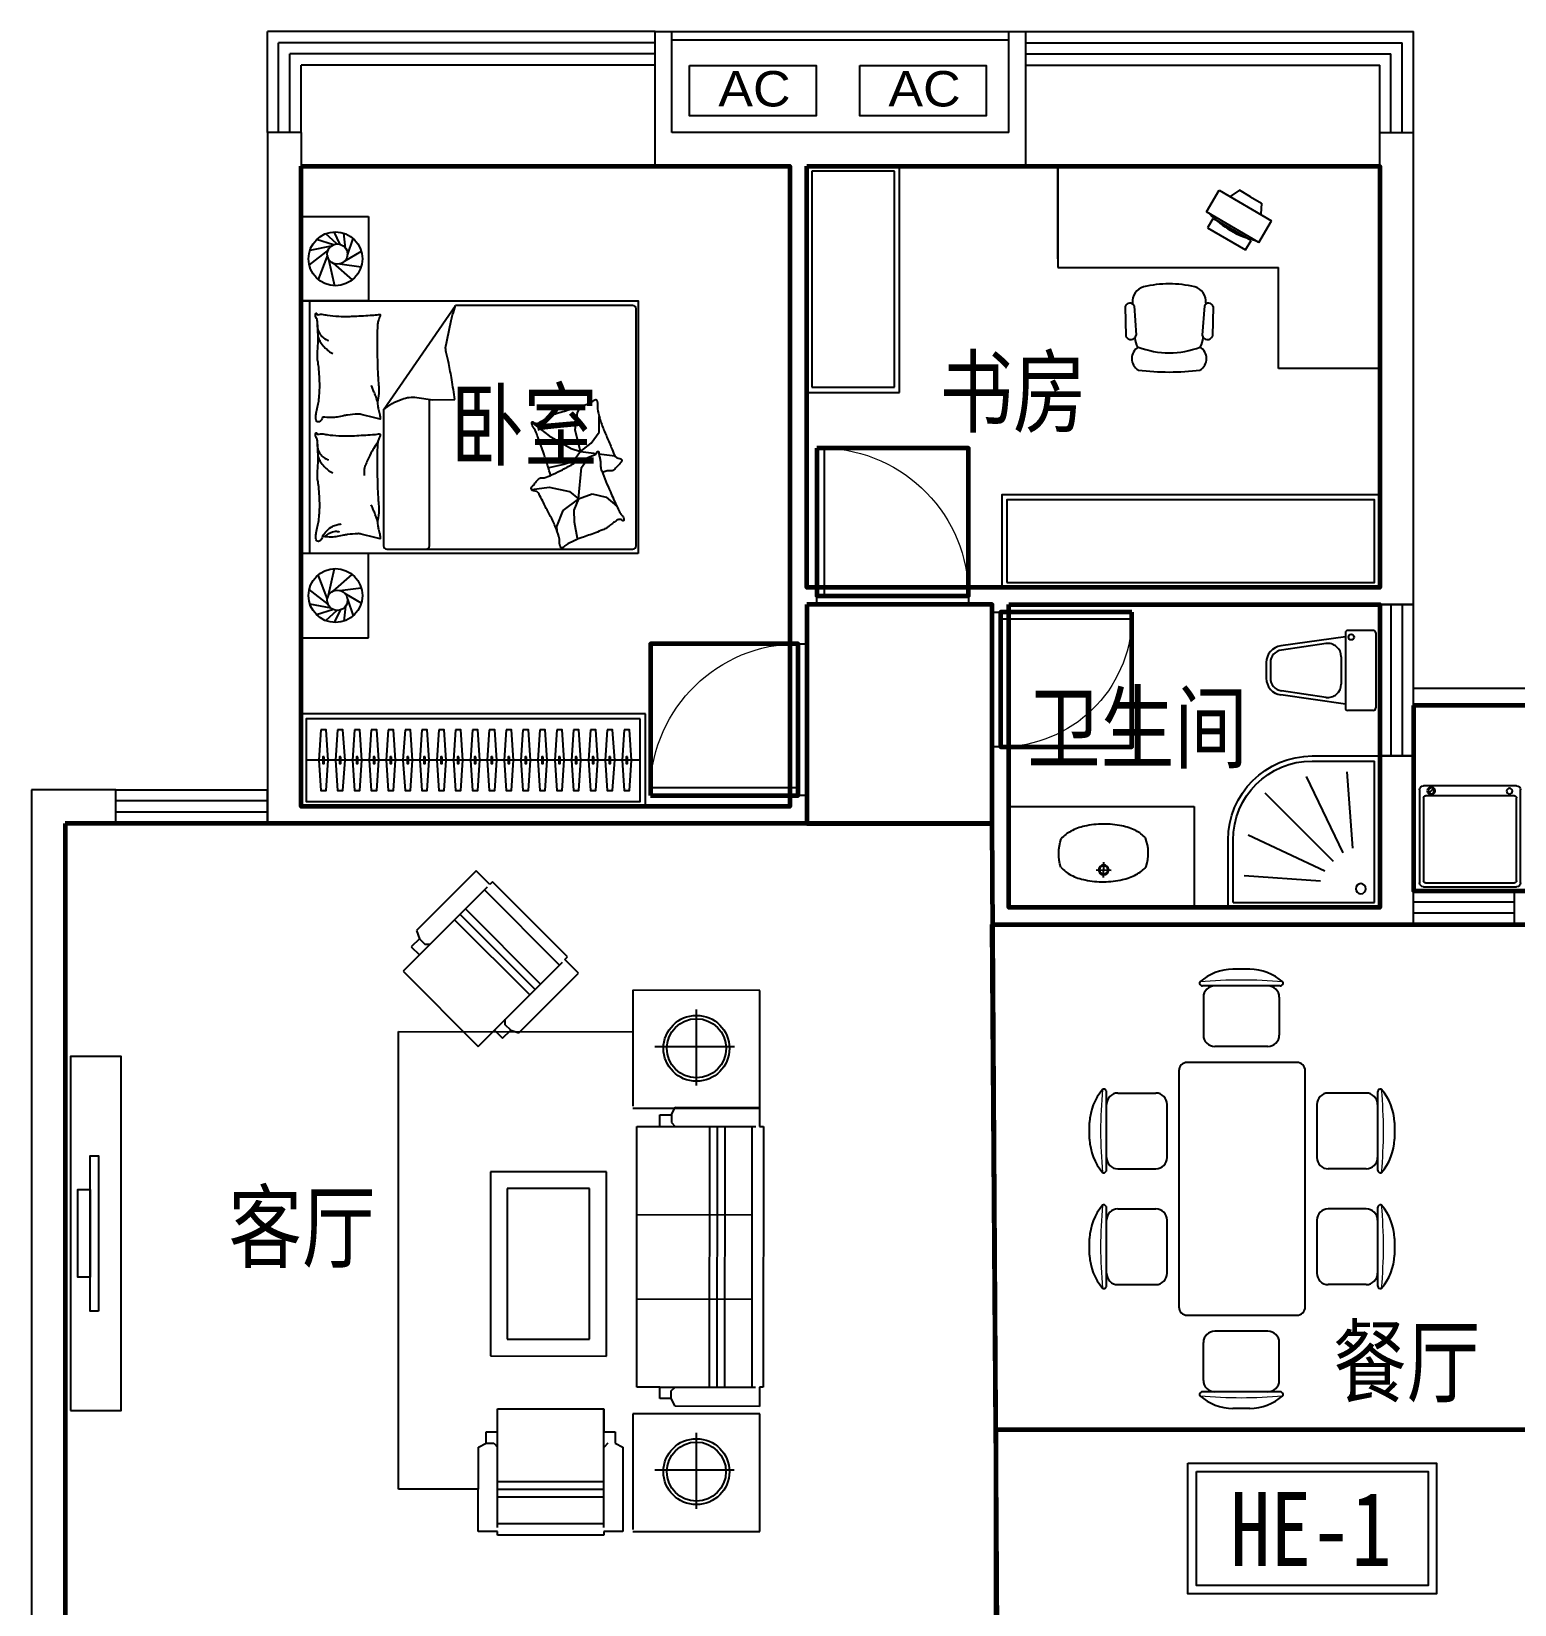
# Model space of a CAD drawing. Extents: x -454651 to -430251, y -755014 to -736714.
# Drawn here: x -454651 to -445851, y -746050 to -736714 of the extents above; entities that cross this region are included whole.
import ezdxf

# ---------------------------------------------------------------- set-up
doc = ezdxf.new("R2010")
doc.units = 0
doc.header["$LTSCALE"] = 1000
doc.header["$MEASUREMENT"] = 0
doc.layers.get('0').update_dxf_attribs({"linetype": 'CONTINUOUS'})
for name, color, linetype in [('0-栏杆', 165, 'CONTINUOUS'), ('area', 6, 'CONTINUOUS'), ('F', 8, 'CONTINUOUS'), ('FUR', 8, 'CONTINUOUS'), ('K_EQUIPMENT', 89, 'CONTINUOUS'), ('LVTRY', 187, 'CONTINUOUS'), ('text', 75, 'CONTINUOUS'), ('WALL', 2, 'CONTINUOUS'), ('WC', 157, 'CONTINUOUS'), ('WINDOW', 4, 'CONTINUOUS'), ('家具', 8, 'CONTINUOUS')]:
    doc.layers.add(name, color=color, linetype=linetype)
doc.layers.add('GT_书房', color=205, linetype='CONTINUOUS', lineweight=60, true_color=0x8059a6)
for name, color, linetype, lineweight in [('GT_卧室', 1, 'CONTINUOUS', 60), ('GT_卫生间', 5, 'CONTINUOUS', 60), ('GT_客厅', 2, 'CONTINUOUS', 60), ('GT_过道', 30, 'CONTINUOUS', 60), ('GT_门', 245, 'CONTINUOUS', 60), ('GT_阳台', 6, 'CONTINUOUS', 60), ('GT_餐厅', 3, 'CONTINUOUS', 60)]:
    doc.layers.add(name, color=color, linetype=linetype, lineweight=lineweight)
doc.layers.get('area').off()
doc.styles.add('DIM_FONT', font='ZBTXT.shx', dxfattribs={"width": 0.8})
doc.styles.add('HZ', font='zbtxt.shx', dxfattribs={"bigfont": 'zbhz.shx'})
doc.styles.add('黑体', font='simhei.ttf')

# ---------------------------------------------------------------- blocks, each defined once
blk = doc.blocks.new('$PLAN$00000401')
for p, q in [((-276, 0), (276, 0)), ((-300, -576), (-300, -24)), ((-276, -528), (-276, -35.6)), ((-264, -23.6), (264, -23.6)), ((276, -35.6), (276, -528)), ((300, -24), (300, -576)), ((264, -540), (-264, -540)), ((-218.2, -581.8), (-242.5, -557.6)), ((276, -600), (-276, -600))]:
    blk.add_line(p, q)
for centre, radius in [((-230.4, -569.7), 23.2), ((-230.4, -569.7), 17.2), ((234, -568), 17.2)]:
    blk.add_circle(centre, radius)
for centre, radius, start, end in [((-276, -24), 24, 90, 180), ((276, -24), 24, 0, 90), ((-264, -35.6), 12, 90, 180), ((264, -35.6), 12, 0, 90), ((-264, -528), 12, 180, 270), ((264, -528), 12, 270, 360), ((-276, -576), 24, 180, 270), ((276, -576), 24, 270, 360)]:
    blk.add_arc(centre, radius, start, end)
blk = doc.blocks.new('KTJ')
blk.add_lwpolyline([(-273.6, 148.4), (476.4, 148.4), (476.4, -151.6), (-273.6, -151.6)], close=True)
at = {"style": 'HZ', "width": 1.1}
blk.add_text('AC', height=210, dxfattribs=at).set_placement((-103.7, -95.4))
blk = doc.blocks.new('A$C7D3573B7')
at = {"layer": 'WC'}
for p, q in [((241.5, 394.7), (242.8, 304.6)), ((197.1, 349), (287.2, 350.3))]:
    blk.add_line(p, q, dxfattribs=at)
at = {"layer": 'WC', "ltscale": 10}
for p, q in [((489.8, 334.5), (492.2, 332.4)), ((492.5, 328.5), (492.5, 331.7))]:
    blk.add_line(p, q, dxfattribs=at)
for points in [[(-11, 333.7, -0.098208), (49.3, 380.6, -0.066287), (132.4, 409.3, -0.052428), (242.8, 419.9, -0.052428), (353.1, 407.3, -0.066287), (435.6, 377.1, -0.093876), (492.9, 331.6, -0.171377)], [(-11, 333.7, 0.172546), (-9.3, 164.5, 0.726395)], [(495, 329.1, -0.172546), (490.2, 159.9, -0.726395)], [(489.9, 159.6, -0.091341), (433.2, 116.7, -0.066287), (350.1, 88, -0.052428), (239.6, 77.5, -0.052428), (129.4, 90.1, -0.066287), (46.9, 120.3, -0.091756), (-9.3, 164.5, -0.171377)]]:
    blk.add_lwpolyline(points, format="xyb", dxfattribs=at)
at = {"layer": 'WC'}
blk.add_circle((242.2, 349.7), 30, dxfattribs=at)
at = {"layer": 'WC', "ltscale": 10}
blk.add_circle((242.2, 349.7), 25, dxfattribs=at)
blk.add_arc((491.5, 331.7), 1, 359.46929, 408.14693, dxfattribs=at)
blk = doc.blocks.new('A$C4CF52FF8')
at = {"layer": 'WC'}
for p, q in [((0, 635), (0, 485)), ((15, 650), (460, 650)), ((475, 635), (475, 485)), ((14.3, 470), (460.7, 470)), ((37.1, 470), (92, 87.1)), ((437.9, 470), (383, 87.1)), ((156.7, 445), (318.3, 445)), ((77.3, 354.7), (116.8, 90.3)), ((397.7, 354.7), (358.2, 90.3)), ((191.2, 25), (283.8, 25)), ((191.2, 0), (283.8, 0))]:
    blk.add_line(p, q, dxfattribs=at)
blk.add_circle((39.7, 504.5), 16.5, dxfattribs=at)
for centre, radius, start, end in [((15, 635), 15, 90, 180), ((460, 635), 15, 360, 450), ((15, 485), 15, 180, 270), ((460, 485), 15, 270, 360), ((156.7, 365), 80, 90, 187.41186), ((318.3, 365), 80, 352.58814, 450), ((191.2, 100), 100, 187.41186, 270), ((191.2, 100), 75, 187.41186, 270), ((283.8, 100), 75, 270, 352.58814), ((283.8, 100), 100, 270, 352.58814)]:
    blk.add_arc(centre, radius, start, end, dxfattribs=at)
at = {"layer": 'WC', "style": 'DIM_FONT', "oblique": -180, "text_generation_flag": 4, "width": 0.8, "flags": 9}
for tag in ['YSIZE', 'XSIZE']:
    blk.add_attdef(tag, (237.5, 650), '', height=0.5, rotation=180, dxfattribs=at)
blk = doc.blocks.new('淋浴间800x800')
at = {"layer": 'WC'}
for p, q in [((355.6, 800), (0, 800)), ((0, 0), (0, 800)), ((355.6, 773.3), (26.7, 773.3)), ((26.7, 26.7), (26.7, 773.3)), ((141, 313.8), (171.6, 715.7)), ((192.1, 289.9), (386.3, 691.9)), ((243.1, 243.2), (604.4, 603.3)), ((289.6, 191.7), (693, 383)), ((773.3, 26.7), (773.3, 355.6)), ((800, 0), (800, 355.6)), ((313, 140.4), (715.2, 168.1)), ((773.3, 26.7), (26.7, 26.7)), ((800, 0), (0, 0))]:
    blk.add_line(p, q, dxfattribs=at)
blk.add_circle((100, 100), 26.7, dxfattribs=at)
for radius in [444.4, 417.8]:
    blk.add_arc((355.6, 355.6), radius, 0, 90, dxfattribs=at)
blk = doc.blocks.new('A$C451C0F04')
at = {"layer": 'F'}
for p, q in [((461.7, 3942.2, 0), (107.7, 3588.3, 0)), ((542.1, 3861.7, 0), (461.7, 3942.2, 0)), ((526, 3845.6, 0), (123.7, 3443.6, 0)), ((955.5, 3383.7, 0), (509.9, 3829.5, 0)), ((558.2, 3877.8, 0), (542.1, 3861.7, 0)), ((1003.8, 3432, 0), (558.2, 3877.8, 0)), ((332.9, 3652.6, 0), (778.5, 3206.8, 0)), ((365.1, 3684.8, 0), (810.7, 3239, 0)), ((397.3, 3717, 0), (842.9, 3271.1, 0)), ((107.7, 3588.3, 0), (123.8, 3540.1, 0)), ((123.8, 3540.1, 0), (75.5, 3491.8, 0)), ((75.5, 3491.8, 0), (123.7, 3443.6, 0)), ((123.8, 3540.1, 0), (155.9, 3507.9, 0)), ((155.9, 3507.9, 0), (188.1, 3507.9, 0)), ((123.7, 3443.6, 0), (27.2, 3347.1, 0)), ((971.6, 3399.8, 0), (472.8, 2901.2, 0)), ((987.7, 3415.9, 0), (1003.8, 3432, 0)), ((1068.1, 3335.4, 0), (987.7, 3415.9, 0)), ((27.2, 3347.1, 0), (472.8, 2901.2, 0)), ((714.1, 2981.6, 0), (1068.1, 3335.4, 0)), ((1391.3, 3233.9, 0), (1391.2, 2545.8, 0)), ((2145, 3233.7, 0), (1391.3, 3233.9, 0)), ((2144.9, 2535.3, 0), (2145, 3233.7, 0)), ((1768, 2668.9, 0), (1768.1, 3120.8, 0)), ((0, 273.2, 0), (0.6, 2988.7, 0)), ((0.6, 2988.7, 0), (1391.3, 2988.3, 0)), ((472.8, 2901.2, 0), (569.4, 2997.7, 0)), ((569.4, 2997.7, 0), (617.6, 2949.5, 0)), ((617.6, 2949.5, 0), (665.9, 2997.7, 0)), ((633.7, 3029.9, 0), (633.7, 3062.1, 0)), ((665.9, 2997.7, 0), (633.7, 3029.9, 0)), ((665.9, 2997.7, 0), (714.1, 2981.6, 0)), ((1521.7, 2900.1, 0), (1992.8, 2899.9, 0)), ((1391.2, 2535.5, 0), (2144.9, 2535.3, 0)), ((1619.2, 2494, 0), (1641.9, 2539.5, 0)), ((1641.9, 2539.5, 0), (2142.4, 2539.4, 0)), ((2142.4, 2539.4, 0), (2142.4, 2425.7, 0)), ((1550.9, 2494.1, 0), (1619.2, 2494, 0)), ((1550.9, 2425.8, 0), (1550.9, 2494.1, 0)), ((1619.2, 2494, 0), (1619.2, 2448.5, 0)), ((1619.2, 2448.5, 0), (1641.9, 2425.8, 0)), ((1414, 878.8, 0), (1414.4, 2425.8, 0)), ((1414.4, 2425.8, 0), (1550.9, 2425.8, 0)), ((1550.9, 2425.8, 0), (1641.9, 2425.8, 0)), ((1641.9, 2425.8, 0), (2119.7, 2425.7, 0)), ((1846.3, 878.7, 0), (1846.7, 2425.7, 0)), ((1891.8, 878.7, 0), (1892.2, 2425.7, 0)), ((1937.3, 878.7, 0), (1937.7, 2425.7, 0)), ((2096.9, 2425.7, 0), (2096.5, 878.7, 0)), ((2142.4, 2425.7, 0), (2165.2, 2425.7, 0)), ((2165.2, 2425.7, 0), (2164.8, 878.7, 0)), ((545.8, 2157.4, 0), (545.5, 1063.7, 0)), ((1233.7, 2157.2, 0), (545.8, 2157.4, 0)), ((1233.5, 1063.6, 0), (1233.7, 2157.2, 0)), ((645.7, 2057.3, 0), (645.5, 1163.7, 0)), ((1133.7, 2057.2, 0), (645.7, 2057.3, 0)), ((1133.5, 1163.6, 0), (1133.7, 2057.2, 0)), ((1414.3, 1902.6, 0), (2096.8, 1902.4, 0)), ((1414.2, 1402.1, 0), (2096.7, 1401.9, 0)), ((645.5, 1163.7, 0), (1133.5, 1163.6, 0)), ((545.5, 1063.7, 0), (1233.5, 1063.6, 0)), ((1550.5, 878.8, 0), (1414, 878.8, 0)), ((1550.5, 810.6, 0), (1550.5, 878.8, 0)), ((1550.5, 878.8, 0), (1641.5, 878.8, 0)), ((1618.8, 856, 0), (1641.5, 878.8, 0)), ((1618.8, 810.5, 0), (1618.8, 856, 0)), ((1641.5, 878.8, 0), (2119.3, 878.7, 0)), ((2142, 878.7, 0), (2142, 764.9, 0)), ((2164.8, 878.7, 0), (2142, 878.7, 0)), ((587.6, 614.4, 0), (587.7, 750.9, 0)), ((587.7, 750.9, 0), (1218, 750.8, 0)), ((1217.8, 45.5, 0), (1218, 750.8, 0)), ((1218, 750.8, 0), (1218, 614.3, 0)), ((1618.8, 810.5, 0), (1550.5, 810.6, 0)), ((1641.5, 765, 0), (1618.8, 810.5, 0)), ((2142, 764.9, 0), (1641.5, 765, 0)), ((1390.7, 721.4, 0), (1390.6, 33.3, 0)), ((2144.5, 721.2, 0), (1390.7, 721.4, 0)), ((2144.3, 22.9, 0), (2144.5, 721.2, 0)), ((519.4, 614.4, 0), (587.6, 614.4, 0)), ((519.4, 546.2, 0), (519.4, 614.4, 0)), ((587.5, 45.6, 0), (587.6, 614.4, 0)), ((1218, 614.3, 0), (1286.2, 614.2, 0)), ((1286.2, 614.2, 0), (1286.2, 546, 0)), ((1767.4, 156.5, 0), (1767.5, 608.4, 0)), ((473.7, 22.9, 0), (473.9, 523.4, 0)), ((473.9, 523.4, 0), (519.4, 546.2, 0)), ((519.4, 546.2, 0), (564.9, 546.2, 0)), ((564.9, 546.2, 0), (587.6, 523.4, 0)), ((1242.5, 546, 0), (1219.8, 523.3, 0)), ((1286.2, 546, 0), (1331.7, 523.2, 0)), ((1331.7, 523.2, 0), (1331.6, 22.7, 0)), ((1521.1, 387.6, 0), (1992.2, 387.5, 0)), ((587.6, 318.6, 0), (1217.9, 318.5, 0)), ((473.8, 273.2, 0), (0, 273.2, 0)), ((587.5, 227.6, 0), (1217.9, 227.5, 0)), ((587.6, 273.1, 0), (1217.9, 273, 0)), ((587.5, 22.9, 0), (473.7, 22.9, 0)), ((1217.9, 68.3, 0), (587.5, 68.4, 0)), ((587.5, 0.1, 0), (587.5, 22.9, 0)), ((1217.8, 0, 0), (587.5, 0.1, 0)), ((1217.8, 22.8, 0), (1217.8, 0, 0)), ((1331.6, 22.7, 0), (1217.8, 22.8, 0)), ((1390.6, 23.1, 0), (2144.3, 22.9, 0))]:
    blk.add_line(p, q, dxfattribs=at)
for centre, radius in [((1768.1, 2889.7, 0), 195.7), ((1768.1, 2889.7, 0), 175.7), ((1767.5, 377.3, 0), 195.7), ((1767.5, 377.3, 0), 175.7)]:
    blk.add_circle(centre, radius, dxfattribs=at)
blk = doc.blocks.new('A$C79890BC7')
at = {"color": 252}
for points in [[(2139.8, 718159.3), (2091.1, 718159.3), (2091.1, 719080.3), (2139.8, 719080.3)], [(2091.1, 718359.3), (2018, 718359.3), (2018, 718880.3), (2091.1, 718880.3)]]:
    blk.add_lwpolyline(points, close=True, dxfattribs=at)
blk = doc.blocks.new('dwaddddd')
at = {"layer": 'F'}
for p, q in [((803947.5, 162671.8), (804046.6, 162671.8)), ((804634.3, 162671.8), (804733.4, 162671.8)), ((803767.1, 162571.8), (804227.1, 162571.8)), ((804453.9, 162571.8), (804913.9, 162571.8)), ((803772.1, 162504.3), (803772.1, 162279.3)), ((804222.1, 162504.3), (804222.1, 162279.3)), ((804458.9, 162504.3), (804458.9, 162279.3)), ((804908.9, 162504.3), (804908.9, 162279.3)), ((803839.6, 162211.8), (804154.6, 162211.8)), ((804526.4, 162211.8), (804841.4, 162211.8)), ((803590.5, 162092.6), (803590.5, 161442.6)), ((805040.5, 162142.6), (803640.5, 162142.6)), ((805090.5, 161442.6), (805090.5, 162092.6)), ((803135.9, 161993.2), (803135.9, 161533.2)), ((803203.4, 161988.2), (803428.4, 161988.2)), ((805477.5, 161988.2), (805252.5, 161988.2)), ((805545, 161993.2), (805545, 161533.2)), ((803495.9, 161920.7), (803495.9, 161605.7)), ((805185, 161920.7), (805185, 161605.7)), ((803035.9, 161812.8), (803035.9, 161713.6)), ((805645, 161812.8), (805645, 161713.6)), ((803203.4, 161538.2), (803428.4, 161538.2)), ((805477.5, 161538.2), (805252.5, 161538.2)), ((803640.5, 161392.6), (805040.5, 161392.6)), ((803772.1, 161030.8), (803772.1, 161255.8)), ((804154.6, 161323.3), (803839.6, 161323.3)), ((804222.1, 161030.8), (804222.1, 161255.8)), ((804458.9, 161030.8), (804458.9, 161255.8)), ((804841.4, 161323.3), (804526.4, 161323.3)), ((804908.9, 161030.8), (804908.9, 161255.8)), ((804227.1, 160963.3), (803767.1, 160963.3)), ((804913.9, 160963.3), (804453.9, 160963.3)), ((804046.6, 160863.3), (803947.5, 160863.3)), ((804733.4, 160863.3), (804634.3, 160863.3))]:
    blk.add_line(p, q, dxfattribs=at)
for centre, radius, start, end in [((803957.2, 162356.4), 315.6, 91.76514, 130.72654), ((804036.9, 162356.4), 315.6, 49.27346, 88.23486), ((804644, 162356.4), 315.6, 91.76514, 130.72654), ((804723.7, 162356.4), 315.6, 49.27346, 88.23486), ((803757.8, 162588), 10, 130.72654, 202.66999), ((803767.1, 162591.8), 20, 202.66999, 270), ((803839.6, 162504.3), 67.5, 90, 180), ((804154.6, 162504.3), 67.5, 0, 90), ((804227.1, 162591.8), 20, 270, 337.33001), ((804236.3, 162588), 10, 337.33001, 49.27346), ((804444.7, 162588), 10, 130.72654, 202.66999), ((804453.9, 162591.8), 20, 202.66999, 270), ((804526.4, 162504.3), 67.5, 90, 180), ((804841.4, 162504.3), 67.5, 0, 90), ((804913.9, 162591.8), 20, 270, 337.33001), ((804923.1, 162588), 10, 337.33001, 49.27346), ((803839.6, 162279.3), 67.5, 180, 270), ((804154.6, 162279.3), 67.5, 270, 0), ((804526.4, 162279.3), 67.5, 180, 270), ((804841.4, 162279.3), 67.5, 270, 0), ((803640.5, 162092.6), 50, 90, 180), ((805040.5, 162092.6), 50, 0, 90), ((803351.4, 161803.1), 315.6, 139.27346, 178.23486), ((803119.8, 162002.4), 10, 67.33001, 139.27346), ((803115.9, 161993.2), 20, 360, 67.33001), ((803203.4, 161920.7), 67.5, 90, 180), ((803428.4, 161920.7), 67.5, 360, 90), ((805252.5, 161920.7), 67.5, 90, 180), ((805477.5, 161920.7), 67.5, 0, 90), ((805565, 161993.2), 20, 112.66999, 180), ((805561.2, 162002.4), 10, 40.72654, 112.66999), ((805329.6, 161803.1), 315.6, 1.76514, 40.72654), ((803351.4, 161723.4), 315.6, 181.76514, 220.72654), ((805329.6, 161723.4), 315.6, 319.27346, 358.23486), ((803119.8, 161524), 10, 220.72654, 292.66999), ((803115.9, 161533.2), 20, 292.66999, 360), ((803203.4, 161605.7), 67.5, 180, 270), ((803428.4, 161605.7), 67.5, 270, 360), ((805252.5, 161605.7), 67.5, 180, 270), ((805477.5, 161605.7), 67.5, 270, 0), ((805565, 161533.2), 20, 180, 247.33001), ((805561.2, 161524), 10, 247.33001, 319.27346), ((803640.5, 161442.6), 50, 180, 270), ((805040.5, 161442.6), 50, 270, 0), ((803839.6, 161255.8), 67.5, 90, 180), ((804154.6, 161255.8), 67.5, 0, 90), ((804526.4, 161255.8), 67.5, 90, 180), ((804841.4, 161255.8), 67.5, 0, 90), ((803767.1, 160943.3), 20, 90, 157.33001), ((803839.6, 161030.8), 67.5, 180, 270), ((804154.6, 161030.8), 67.5, 270, 0), ((804227.1, 160943.3), 20, 22.66999, 90), ((804453.9, 160943.3), 20, 90, 157.33001), ((804526.4, 161030.8), 67.5, 180, 270), ((804841.4, 161030.8), 67.5, 270, 0), ((804913.9, 160943.3), 20, 22.66999, 90), ((803757.8, 160947.2), 10, 157.33001, 229.27346), ((803957.2, 161178.7), 315.6, 229.27346, 268.23486), ((804036.9, 161178.7), 315.6, 271.76514, 310.72654), ((804236.3, 160947.2), 10, 310.72654, 22.66999), ((804444.7, 160947.2), 10, 157.33001, 229.27346), ((804644, 161178.7), 315.6, 229.27346, 268.23486), ((804723.7, 161178.7), 315.6, 271.76514, 310.72654), ((804923.1, 160947.2), 10, 310.72654, 22.66999)]:
    blk.add_arc(centre, radius, start, end, dxfattribs=at)
at = {"layer": 'F', "lineweight": 13}
for centre, start, end in [((803997.1, 159894), 84.8023, 95.1977), ((804683.9, 159894), 84.8023, 95.1977), ((805813.8, 161763.2), 174.8023, 185.1977), ((802867.2, 161763.2), 354.8023, 5.1977), ((803997.1, 163641.1), 264.8023, 275.1977), ((804683.9, 163641.1), 264.8023, 275.1977)]:
    blk.add_arc(centre, 2712.7, start, end, dxfattribs=at)
blk = doc.blocks.new('*U26')
blk.add_line((-970, -275), (1012.5, -275))
for points in [[(-1000, 0), (1042.5, 0), (1042.5, -550), (-1000, -550)], [(-970, -30), (1012.5, -30), (1012.5, -520), (-970, -520)]]:
    blk.add_lwpolyline(points, close=True)
at = {"elevation": 0}
for points in [[(-874, -95), (-862, -275), (-874, -455), (-906, -455), (-918, -275), (-906, -95)], [(-774, -95), (-762, -275), (-774, -455), (-806, -455), (-818, -275), (-806, -95)], [(-674, -95), (-662, -275), (-674, -455), (-706, -455), (-718, -275), (-706, -95)], [(-574, -95), (-562, -275), (-574, -455), (-606, -455), (-618, -275), (-606, -95)], [(-474, -95), (-462, -275), (-474, -455), (-506, -455), (-518, -275), (-506, -95)], [(-374, -95), (-362, -275), (-374, -455), (-406, -455), (-418, -275), (-406, -95)], [(-274, -95), (-262, -275), (-274, -455), (-306, -455), (-318, -275), (-306, -95)], [(-174, -95), (-162, -275), (-174, -455), (-206, -455), (-218, -275), (-206, -95)], [(-74, -95), (-62, -275), (-74, -455), (-106, -455), (-118, -275), (-106, -95)], [(26, -95), (38, -275), (26, -455), (-6, -455), (-18, -275), (-6, -95)], [(126, -95), (138, -275), (126, -455), (94, -455), (82, -275), (94, -95)], [(226, -95), (238, -275), (226, -455), (194, -455), (182, -275), (194, -95)], [(326, -95), (338, -275), (326, -455), (294, -455), (282, -275), (294, -95)], [(426, -95), (438, -275), (426, -455), (394, -455), (382, -275), (394, -95)], [(526, -95), (538, -275), (526, -455), (494, -455), (482, -275), (494, -95)], [(626, -95), (638, -275), (626, -455), (594, -455), (582, -275), (594, -95)], [(726, -95), (738, -275), (726, -455), (694, -455), (682, -275), (694, -95)], [(826, -95), (838, -275), (826, -455), (794, -455), (782, -275), (794, -95)], [(926, -95), (938, -275), (926, -455), (894, -455), (882, -275), (894, -95)]]:
    blk.add_lwpolyline(points, close=True, dxfattribs=at)
at = {"ltscale": 15, "elevation": 0}
for points in [[(-894, -255), (-886, -255), (-886, -295), (-894, -295)], [(-794, -255), (-786, -255), (-786, -295), (-794, -295)], [(-694, -255), (-686, -255), (-686, -295), (-694, -295)], [(-594, -255), (-586, -255), (-586, -295), (-594, -295)], [(-494, -255), (-486, -255), (-486, -295), (-494, -295)], [(-394, -255), (-386, -255), (-386, -295), (-394, -295)], [(-294, -255), (-286, -255), (-286, -295), (-294, -295)], [(-194, -255), (-186, -255), (-186, -295), (-194, -295)], [(-94, -255), (-86, -255), (-86, -295), (-94, -295)], [(6, -255), (14, -255), (14, -295), (6, -295)], [(106, -255), (114, -255), (114, -295), (106, -295)], [(206, -255), (214, -255), (214, -295), (206, -295)], [(306, -255), (314, -255), (314, -295), (306, -295)], [(406, -255), (414, -255), (414, -295), (406, -295)], [(506, -255), (514, -255), (514, -295), (506, -295)], [(606, -255), (614, -255), (614, -295), (606, -295)], [(706, -255), (714, -255), (714, -295), (706, -295)], [(806, -255), (814, -255), (814, -295), (806, -295)], [(906, -255), (914, -255), (914, -295), (906, -295)]]:
    blk.add_lwpolyline(points, close=True, dxfattribs=at)
blk = doc.blocks.new('bangong')
at = {"layer": '家具'}
for p, q in [((0, 0), (0, 1200)), ((0, 1200), (600, 1200)), ((600, 1200), (600, 601.2)), ((987.6, 831.7), (992.2, 1008.1)), ((1040.5, 828.4), (1054, 1003.1)), ((1457.8, 828.4), (1444.2, 1003.1)), ((1510.6, 831.7), (1506.1, 1008.1)), ((1031.6, 811.6), (1032.1, 818.1)), ((1466.7, 811.6), (1466.2, 818.1)), ((1466.7, 811.6), (1466.3, 818.1)), ((1910, 601.2), (600, 601.2)), ((1910, 0), (1910, 601.2)), ((795.4, 496.7), (762.5, 440.2)), ((1021.8, 365), (795.4, 496.7)), ((716.9, 452.6), (641.4, 323)), ((716.9, 452.6), (1028, 271.5)), ((762.5, 440.2), (984.1, 311.2)), ((952.5, 141.9), (641.4, 323)), ((702, 218.3), (706.2, 285.2)), ((990.8, 311.7), (1021.8, 365)), ((766.8, 180.6), (702, 218.3)), ((1028, 271.5), (952.5, 141.9)), ((766.8, 180.6), (831.6, 142.8)), ((831.6, 142.8), (887.7, 179.6)), ((600, 0), (0, 0)), ((600, 0), (1910, 0))]:
    blk.add_line(p, q, dxfattribs=at)
for centre, radius, start, end in [((1249.1, -200.4), 1421.6, 82.59073, 97.40927), ((1105.5, 1141.5), 78.5, 120.39269, 239.60731), ((1392.7, 1141.5), 78.5, 300.39269, 59.60731), ((1022.3, 995.9), 32.5, 12.86629, 157.84358), ((1227.7, 993.6), 182, 153.78779, 172.66529), ((1249.1, 591), 516.4, 69.20895, 110.79105), ((1273.2, 993.6), 182, 8.09524, 26.38199), ((1475.9, 995.9), 32.5, 22.15642, 167.13371), ((1014.8, 840.9), 28.6, 198.71617, 333.95689), ((1122.2, 803.6), 91, 175, 253.89134), ((1376, 803.6), 91, 286.10866, 5), ((1483.5, 840.9), 28.6, 206.04311, 341.28383), ((1249.1, 1339.2), 641.3, 256.27501, 283.72499), ((604.6, -98.2), 555, 43.4291, 76.17)]:
    blk.add_arc(centre, radius, start, end, dxfattribs=at)
blk = doc.blocks.new('66666')
at = {"layer": 'FUR'}
for p, q in [((-313036.9, -721735.5), (-313036.9, -721235.5)), ((-313036.9, -721235.5), (-312636.9, -721235.5)), ((-312636.9, -721235.5), (-312636.9, -721735.5)), ((-312845.1, -721402.8), (-312944.9, -721371.7)), ((-312824, -721398.1), (-312891.7, -721336.9)), ((-312804.9, -721400.5), (-312840.4, -721326.2)), ((-312772.8, -721423.3), (-312783.3, -721333.9)), ((-312762.1, -721464.8), (-312727.4, -721365.8)), ((-312875.3, -721433.4), (-312989.1, -721521.1)), ((-312858.5, -721410.6), (-312985, -721436)), ((-312881.3, -721465.4), (-312935.1, -721609.2)), ((-312779, -721500.1), (-312679.4, -721441.1)), ((-312873.5, -721488.4), (-312838.1, -721646)), ((-312847.5, -721512.3), (-312733.8, -721611.6)), ((-312806.5, -721516.1), (-312680, -721532.9)), ((-312636.9, -721735.5), (-313036.9, -721735.5)), ((-312984.6, -723235.5), (-312984.6, -721735.5)), ((-312548.4, -722382), (-312121, -721763.9)), ((-311069.1, -721763.9), (-312121, -721763.9)), ((-311049.1, -723189.6), (-311049.1, -721783.9)), ((-312275.8, -723189.6), (-312275.8, -722320.2)), ((-312548.4, -722382), (-312548.4, -723189.6)), ((-311410.5, -722501.5), (-311396.7, -722398.7)), ((-311396.7, -722398.7), (-311376.6, -722362.7)), ((-311668.5, -722457.9), (-311564.6, -722537.1)), ((-311378.9, -722630), (-311410.5, -722501.5)), ((-311268.3, -722515.3), (-311268.3, -722422.4)), ((-311564.6, -722537.1), (-311434.2, -722612.2)), ((-311378.9, -722630), (-311315.7, -722580.6)), ((-311315.7, -722580.6), (-311268.3, -722515.3)), ((-311420.4, -722687.3), (-311477.7, -722707.1)), ((-311434.2, -722612.2), (-311378.9, -722630)), ((-311378.9, -722630), (-311420.4, -722687.3)), ((-311378.9, -722630), (-311284.8, -722641.7)), ((-311373, -722725.4), (-311336.9, -722675.5)), ((-311336.9, -722675.5), (-311328.3, -722663.5)), ((-311270.1, -722643.6), (-311175.5, -722655.4)), ((-311477.7, -722707.1), (-311566.5, -722726.8)), ((-311391.9, -722911.2), (-311373, -722725.4)), ((-311668.7, -722854.4), (-311565.5, -722840.7)), ((-311565.5, -722840.7), (-311443.5, -722866.5)), ((-311443.5, -722866.5), (-311391.9, -722911.2)), ((-311391.9, -722911.2), (-311309.4, -722880.2)), ((-311309.4, -722880.2), (-311226.9, -722900.9)), ((-311484.7, -722980), (-311522.5, -723074.6)), ((-311391.9, -722911.2), (-311484.7, -722980)), ((-311391.9, -722911.2), (-311419.4, -722978.3)), ((-311419.4, -722978.3), (-311416, -723047.1)), ((-311226.9, -722900.9), (-311164.3, -722954.5)), ((-311416, -723047.1), (-311398.8, -723145.1)), ((-311522.5, -723074.6), (-311519.1, -723098.7)), ((-311398.8, -723145.1), (-311392.3, -723148.4)), ((-312638, -723235.5), (-313036.9, -723235.5)), ((-312636.9, -723235.5), (-313036.9, -723235.5)), ((-313036.9, -723235.5), (-313036.9, -723735.5)), ((-312636.9, -723735.5), (-312636.9, -723235.5)), ((-312528.4, -723209.6), (-311069.1, -723209.6)), ((-312873.5, -723482.5), (-312838.1, -723324.9)), ((-312881.3, -723505.5), (-312935.1, -723361.7)), ((-312847.5, -723458.7), (-312733.8, -723359.3)), ((-312806.5, -723454.8), (-312680, -723438)), ((-312875.3, -723537.5), (-312989.1, -723449.8)), ((-312858.5, -723560.3), (-312985, -723534.9)), ((-312779, -723470.8), (-312679.4, -723529.8)), ((-312762.1, -723506.2), (-312727.4, -723605.1)), ((-312845.1, -723568.1), (-312944.9, -723599.2)), ((-312824, -723572.8), (-312891.7, -723634)), ((-312804.9, -723570.5), (-312840.4, -723644.7)), ((-312772.8, -723547.6), (-312783.3, -723637)), ((-313036.9, -723735.5), (-312636.9, -723735.5))]:
    blk.add_line(p, q, dxfattribs=at)
blk.add_lwpolyline([(-311036.9, -723235.5), (-313036.9, -723235.5), (-313036.9, -721735.5), (-311036.9, -721735.5)], close=True, dxfattribs=at)
for points in [[(-312125.2, -722321.3, 0.007867), (-312143, -722203.7, 0.009508), (-312161.1, -722107, 0.006616), (-312175.4, -722042, -0.023828), (-312178.8, -722023.8, -0.080713), (-312178.3, -722005.1, -0.009591), (-312146.3, -721852.5, -0.013133), (-312137.7, -721819.1, -0.007859), (-312121, -721763.9)], [(-312910.1, -722425.2, -0.263368), (-312928.9, -722453.2, -0.494818), (-312947.7, -722444, -0.049225), (-312949.4, -722426.3, -0.036831), (-312947.7, -722402.7, -0.031893), (-312939.5, -722364.7, 0.035782), (-312932.5, -722330.8, 0.032941), (-312926.6, -722241.1, 0.026564), (-312932.5, -722129.9, 0.017905), (-312937.9, -722092.4, -0.033397), (-312940.2, -722072.2, -0.03204), (-312939.4, -722035.1, 0.018442), (-312936.4, -721970.8, 0.010837), (-312937.2, -721906, 0.014624), (-312940.2, -721858.1, 0.111249), (-312947.5, -721835.6, -0.153708), (-312951.4, -721818.7, -0.076444), (-312949.7, -721811.3, -0.215512), (-312947.7, -721809.3, -0.585858), (-312944.6, -721812, 0.363489), (-312942, -721816.8, 0.191716), (-312930.5, -721816.9, -0.129675), (-312913.9, -721814.9, -0.01735), (-312897.1, -721817.9, 0.019326), (-312882, -721820.6, 0.018818), (-312813.6, -721827.2, 0.021828), (-312754.4, -721828.1, 0.006204), (-312720.5, -721826.7, 0.001963), (-312613.6, -721820.6, 0.028341), (-312577.5, -721816.3, -0.117014), (-312568.6, -721816.8, -0.36606), (-312567.7, -721818.2, -0.03973), (-312570.5, -721831.8, -0.048309), (-312576, -721845.6, 0.062981), (-312579.9, -721856.2, 0.04058), (-312583.2, -721879.6, 0.014345), (-312585.5, -721946.4, 0.005484), (-312584.7, -722071.8, 0.007153), (-312581.7, -722168, 0.008762), (-312579, -722210.5, -0.008153), (-312576.1, -722256.2, -0.06251), (-312580.5, -722313.4, 0.078669), (-312582.5, -722358.9, 0.047825), (-312577.8, -722381.3, -0.034494), (-312570.5, -722412.1, -0.023571), (-312567.5, -722437.4, -0.510228), (-312568.6, -722438.4), (-312598.6, -722430.9), (-312681.2, -722410.2, 0.073041), (-312700.8, -722408.3, 0.023305), (-312761.9, -722414, 0.018299), (-312784.7, -722418, -0.01097), (-312822.7, -722425.4, -0.042281), (-312857, -722428.3, -0.027201), (-312910.4, -722425.4)], [(-312942, -721869.4, 0.088153), (-312938.5, -721903.9, 0.088153), (-312923.3, -721935.1, 0.077547), (-312901.7, -721956.8, 0.077547), (-312874.5, -721970.8)], [(-312936.3, -721951.4, 0.027842), (-312925.7, -721975.2, 0.048685), (-312917.6, -721987.7, 0.023666), (-312893.3, -722015.6, 0.031223), (-312872.6, -722034.6, 0.046801), (-312864.9, -722039.8, 0.023191), (-312848.2, -722047.8)], [(-312583.3, -722334.8, 0.009729), (-312592.3, -722307.6, 0.009729), (-312602.4, -722280.6, 0.007971), (-312611.4, -722258.9, 0.007971), (-312621.1, -722237.5)], [(-312548.4, -722382, -0.085272), (-312438.3, -722318.7, -0.124044), (-312350.8, -722309.5), (-312255.4, -722323.1), (-312125.2, -722321.3)], [(-311556.5, -722771.5, 0.025626), (-311559.3, -722759.9, 0.0108), (-311600.9, -722630.6, 0.00456), (-311632.1, -722543.1, 0.01125), (-311645.9, -722508, 0.069394), (-311657, -722489.2, -0.079756), (-311666.4, -722472.6, -0.106399), (-311668.5, -722457.9, -0.328642), (-311665.1, -722453.9, -0.299547), (-311658.6, -722456.3, 0.189917), (-311649.8, -722461.7, 0.033518), (-311639.5, -722462.9, 0.075627), (-311635, -722462.5, 0.053489), (-311627.1, -722459.5, 0.017838), (-311605.1, -722447.4, 0.038394), (-311580.9, -722430.2, -0.059529), (-311564.7, -722419.7, -0.035943), (-311538.5, -722409.2, -0.011245), (-311452.2, -722383.5, -0.006203), (-311412.6, -722373.3, 0.010783), (-311389.9, -722367.1, 0.019485), (-311376.6, -722362.7, 0.005062), (-311326.4, -722343.1, 0.101392), (-311301.2, -722326.3, -0.223768), (-311287.7, -722321.5, -0.25558), (-311283.1, -722324.6, -0.081563), (-311278, -722340.3, -0.071805), (-311277.9, -722357.4, 0.069985), (-311277.8, -722374.9, 0.03546), (-311264.9, -722434.4, 0.029432), (-311240.1, -722503.5, 0.001554), (-311225.8, -722536.8, -0.00152), (-311211.1, -722570.9, -0.004735), (-311196.4, -722606.2, 0.00382), (-311178.4, -722649.9, 0.296001), (-311146, -722671.8, -0.649774), (-311137, -722693.3, -0.02319), (-311141.7, -722697.8, 0.0288), (-311145.4, -722701.4, 0.005727), (-311151.1, -722708, -0.004358), (-311158.7, -722716.7, -0.027528), (-311175.6, -722733.7, -0.046214), (-311187, -722742.2, -0.194121), (-311203.7, -722745, 0.133719), (-311227.7, -722746.2, 0.005779), (-311249.7, -722753.6, 0.008882)], [(-312910.1, -723134.5, -0.263368), (-312928.9, -723162.4, -0.494818), (-312947.7, -723153.3, -0.049225), (-312949.4, -723135.6, -0.036831), (-312947.7, -723111.9, -0.031893), (-312939.5, -723074, 0.035782), (-312932.5, -723040, 0.032941), (-312926.6, -722950.4, 0.026564), (-312932.5, -722839.2, 0.017905), (-312937.9, -722801.6, -0.033397), (-312940.2, -722781.4, -0.03204), (-312939.4, -722744.4, 0.018442), (-312936.4, -722680, 0.010837), (-312937.2, -722615.3, 0.014624), (-312940.2, -722567.4, 0.111249), (-312947.5, -722544.8, -0.153708), (-312951.4, -722527.9, -0.076444), (-312949.7, -722520.5, -0.215512), (-312947.7, -722518.5, -0.585858), (-312944.6, -722521.2, 0.363489), (-312942, -722526, 0.191716), (-312930.5, -722526.1, -0.129675), (-312913.9, -722524.2, -0.01735), (-312897.1, -722527.2, 0.019326), (-312882, -722529.8, 0.018818), (-312813.6, -722536.4, 0.021828), (-312754.4, -722537.3, 0.006204), (-312720.5, -722535.9, 0.001963), (-312613.6, -722529.8, 0.028341), (-312577.5, -722525.5, -0.117014), (-312568.6, -722526, -0.36606), (-312567.7, -722527.5, -0.03973), (-312570.5, -722541.1, -0.048309), (-312576, -722554.8, 0.062981), (-312579.9, -722565.5, 0.04058), (-312583.2, -722588.9, 0.014345), (-312585.5, -722655.6, 0.005484), (-312584.7, -722781.1, 0.007153), (-312581.7, -722877.2, 0.008762), (-312579, -722919.8, -0.008153), (-312576.1, -722965.5, -0.06251), (-312580.5, -723022.6, 0.078669), (-312582.5, -723068.2, 0.047825), (-312577.8, -723090.5, -0.034494), (-312570.5, -723121.3, -0.023571), (-312567.5, -723146.7, -0.510228), (-312568.6, -723147.6), (-312598.6, -723140.1), (-312681.2, -723119.5, 0.073041), (-312700.8, -723117.5, 0.023305), (-312761.9, -723123.2, 0.018299), (-312784.7, -723127.3, -0.01097), (-312822.7, -723134.6, -0.042281), (-312857, -723137.5, -0.027201), (-312910.4, -723134.6)], [(-312942, -722578.6, 0.088153), (-312938.5, -722613.2, 0.088153), (-312923.3, -722644.4, 0.077547), (-312901.7, -722666, 0.077547), (-312874.5, -722680)], [(-312581.7, -722574.9, 0.016108), (-312608, -722613.8, 0.024599), (-312623, -722640.6, 0.009477), (-312646.3, -722689.6, 0.015937), (-312658.7, -722719.5, 0.072521), (-312662.3, -722735.8, 0.033339), (-312662.4, -722772)], [(-312936.3, -722660.6, 0.027842), (-312925.7, -722684.4, 0.048685), (-312917.6, -722696.9, 0.023666), (-312893.3, -722724.9, 0.031223), (-312872.6, -722743.9, 0.046801), (-312864.9, -722749, 0.023191), (-312848.2, -722757)], [(-312583.3, -723044.1, 0.009729), (-312592.3, -723016.8, 0.009729), (-312602.4, -722989.9, 0.007971), (-312611.4, -722968.1, 0.007971), (-312621.1, -722946.7)], [(-312910.1, -723134.7, -0.077379), (-312884.8, -723099.8, -0.077379), (-312850.1, -723074.4, -0.047525), (-312825.5, -723064.5, -0.047525), (-312799.4, -723059.4)], [(-312894.1, -723136.1, -0.05369), (-312881.1, -723121.9, -0.070312), (-312868.8, -723113.8, -0.015448), (-312860.3, -723110.1, -0.013244), (-312850.1, -723106.3, -0.082127), (-312832, -723103.3, -0.064164), (-312808.8, -723106.3)]]:
    blk.add_lwpolyline(points, format="xyb", dxfattribs=at)
blk.add_lwpolyline([(-311453.8, -723177.3, 0.101392), (-311477.7, -723195.9, -0.223768), (-311490.7, -723201.8, -0.25558), (-311495.6, -723199.1, -0.081563), (-311501.8, -723183.8, -0.071805), (-311503.3, -723166.8, 0.069985), (-311504.7, -723149.3, 0.03546), (-311522.2, -723090.9, 0.029432), (-311552.1, -723024, 0.001554), (-311569, -722991.8, -0.00152), (-311586.2, -722959, -0.004735), (-311603.5, -722924.9, 0.00382), (-311624.9, -722882.7, 0.296001), (-311658.8, -722863.4, -0.649774), (-311669.5, -722842.7, -0.02319), (-311665.2, -722837.8, 0.0288), (-311661.8, -722833.9, 0.005727), (-311656.5, -722826.9, -0.004358), (-311649.6, -722817.7, -0.027528), (-311634.1, -722799.4, -0.046214), (-311623.4, -722790, -0.194121), (-311607, -722785.9, 0.133719), (-311583.1, -722782.9, 0.011505), (-311540.7, -722764.3, 0.008882), (-311486.9, -722738, 0.012426), (-311418.6, -722700.8, -0.033612), (-311392.7, -722688.2), (-311336.4, -722665.2), (-311292.9, -722647.4, 0.224341), (-311279.6, -722632.9, -0.722772), (-311270.8, -722632.7, -0.103513), (-311270.3, -722636.4, 0.053465), (-311270.1, -722643.7, 0.030109), (-311265.4, -722666.7, -0.031436), (-311261, -722688.8, -0.05324), (-311260.6, -722703.9, 0.05518), (-311260.1, -722718.5, 0.056271), (-311253.5, -722743.9, 0.0108), (-311202.1, -722869.6, 0.00456), (-311164.3, -722954.5, 0.01125), (-311147.9, -722988.4, 0.069394), (-311135.3, -723006.3, -0.079756), (-311124.7, -723022.1, -0.106399), (-311121.5, -723036.6, -0.328642), (-311124.6, -723040.9, -0.299547), (-311131.2, -723039, 0.189917), (-311140.4, -723034.2, 0.033518), (-311150.8, -723033.8, 0.075627), (-311155.3, -723034.6, 0.053489), (-311162.9, -723038.2, 0.017838), (-311183.9, -723052, 0.038394), (-311206.8, -723071, -0.059529), (-311222.1, -723082.6, -0.035943), (-311247.4, -723095.1, -0.011245), (-311331.5, -723127.3, -0.006203), (-311370.2, -723140.6, 0.010783), (-311392.3, -723148.4, 0.019485), (-311405.2, -723153.9, 0.005062)], format="xyb", close=True, dxfattribs=at)
for centre, radius in [((-312833, -721486), 160), ((-312821.8, -721458), 60), ((-312833, -723484.9), 160), ((-312821.8, -723512.9), 60)]:
    blk.add_circle(centre, radius, dxfattribs=at)
for centre, start, end in [((-311069.1, -721783.9), 0, 90), ((-312528.4, -723189.6), 180, 270), ((-312295.8, -723189.6), 270, 0), ((-311069.1, -723189.6), 270, 0)]:
    blk.add_arc(centre, 20, start, end, dxfattribs=at)
at = {"layer": 'FUR', "oblique": -180, "text_generation_flag": 4, "width": 0.8, "flags": 9}
for tag, p in [('XSIZE', (-312833, -721486)), ('YSIZE', (-312833, -721486)), ('XSIZE', (-312833, -723485.4)), ('YSIZE', (-312833, -723485.4))]:
    blk.add_attdef(tag, p, '', height=0.5, rotation=180, dxfattribs=at)
blk = doc.blocks.new('$DorLib2D$00000001')
for p, q in [((0.45, 0.975), (0.5, 0.975)), ((0.45, 0), (0.45, 0.975)), ((0.5, 0), (0.5, 0.975)), ((0.5, 0), (0.45, 0))]:
    blk.add_line(p, q)
at = {"lineweight": 13}
blk.add_arc((0.475, 0), 0.975, 91.4693, 180, dxfattribs=at)
blk = doc.blocks.new('$TCHSYS$WIN2D')
for p, q in [((-0.5, 0.5), (0.5, 0.5)), ((-0.5, 0.5), (-0.5, -0.5)), ((0.5, 0.5), (0.5, -0.5)), ((0.5, 0.167), (-0.5, 0.167)), ((0.5, -0.167), (-0.5, -0.167)), ((-0.5, -0.5), (0.5, -0.5))]:
    blk.add_line(p, q)

msp = doc.modelspace()

# ---------------------------------------------------------------- linework, layer by layer
at = {"color": 252}
msp.add_lwpolyline([(-454419.1, -744897.3), (-454118.9, -744897.3), (-454118.9, -742797.3), (-454419.1, -742797.3)], close=True, dxfattribs=at)
at = {"layer": '0-栏杆'}
for p, q in [((-450851.1, -736713.8), (-448851.1, -736713.8)), ((-450851.1, -736763.8), (-448851.1, -736763.8)), ((-443851.1, -740613.8), (-446451.1, -740613.8)), ((-443851.1, -740713.8), (-446451.1, -740713.8))]:
    msp.add_line(p, q, dxfattribs=at)
at = {"layer": 'GT_书房'}
msp.add_lwpolyline([(-450051.1, -737513.8), (-448751.1, -737513.8), (-446651.1, -737513.8), (-446651.1, -740013.8), (-450051.1, -740013.8), (-450051.1, -737513.8)], dxfattribs=at)
at = {"layer": 'GT_卧室'}
msp.add_lwpolyline([(-453051.1, -737513.8), (-450151.1, -737513.8), (-450151.1, -741313.8), (-453051.1, -741313.8), (-453051.1, -737513.8)], dxfattribs=at)
at = {"layer": 'GT_卫生间'}
msp.add_lwpolyline([(-448851.1, -740113.8), (-446651.1, -740113.8), (-446651.1, -741913.8), (-448851.1, -741913.8), (-448851.1, -740113.8)], dxfattribs=at)
at = {"layer": 'GT_客厅'}
msp.add_lwpolyline([(-454451.1, -741413.8), (-454451.1, -746213.8), (-448921.6, -746213.8), (-448951.1, -741413.8), (-454451.1, -741413.8)], dxfattribs=at)
at = {"layer": 'GT_过道'}
for points in [[(-450051.1, -740113.8), (-450051.1, -741413.8), (-448951.1, -741413.8), (-448951.1, -740113.8), (-450051.1, -740113.8)], [(-448929, -745013.8), (-448929, -746213.8), (-446251.1, -746213.8), (-446251.1, -748413.8), (-445151.1, -748413.8), (-445151.1, -746213.8), (-443851.1, -746213.8), (-443851.1, -745013.8), (-448929, -745013.8)]]:
    msp.add_lwpolyline(points, dxfattribs=at)
at = {"layer": 'GT_门'}
for points in [[(-449991.1, -739186.3), (-449991.1, -740063.8), (-449091.1, -740063.8), (-449091.1, -739186.3), (-449991.1, -739186.3)], [(-448121.1, -740160.3), (-448901.1, -740160.3), (-448901.1, -740960.3), (-448121.1, -740960.3), (-448121.1, -740160.3)], [(-450978.6, -741247.7), (-450101.1, -741247.7), (-450101.1, -740347.7), (-450978.6, -740347.7), (-450978.6, -741247.7)]]:
    msp.add_lwpolyline(points, dxfattribs=at)
at = {"layer": 'GT_阳台'}
msp.add_lwpolyline([(-446451.1, -740713.8), (-446451.1, -741813.8), (-443851.1, -741813.9), (-443851.1, -740713.8), (-446451.1, -740713.8)], dxfattribs=at)
at = {"layer": 'GT_餐厅'}
msp.add_lwpolyline([(-448951.1, -742013.8), (-445751.1, -742013.8), (-445751.1, -745013.8), (-448929, -745013.8), (-448951.1, -742013.8)], dxfattribs=at)
at = {"layer": 'text', "color": 7}
for points in [[(-447788.7, -745210.1), (-446313.6, -745210.1), (-446313.6, -745985.9), (-447788.7, -745985.9)], [(-447738.7, -745260.1), (-446363.6, -745260.1), (-446363.6, -745935.9), (-447738.7, -745935.9)]]:
    msp.add_lwpolyline(points, close=True, dxfattribs=at)
at = {"layer": 'WALL'}
for p, q in [((-450951.1, -737513.8), (-450951.1, -736713.8)), ((-450951.1, -736713.8), (-450851.1, -736713.8)), ((-450851.1, -737313.8), (-450851.1, -736713.8)), ((-448851.1, -737313.8), (-448851.1, -736713.8)), ((-448851.1, -736713.8), (-448751.1, -736713.8)), ((-448751.1, -737513.8), (-448751.1, -736713.8)), ((-453251.1, -737313.8), (-453251.1, -741213.8)), ((-453051.1, -737313.8), (-453251.1, -737313.8)), ((-453051.1, -737313.8), (-453051.1, -741313.8)), ((-450151.1, -737313.8), (-450851.1, -737313.8)), ((-448851.1, -737313.8), (-450151.1, -737313.8)), ((-446651.1, -740013.8), (-446651.1, -737313.8)), ((-446651.1, -737313.8), (-446451.1, -737313.8)), ((-446451.1, -740113.8), (-446451.1, -737313.8)), ((-450151.1, -737513.8), (-450951.1, -737513.8)), ((-450151.1, -740113.8), (-450151.1, -737513.8)), ((-450051.1, -740013.8), (-450051.1, -737513.8)), ((-448751.1, -737513.8), (-450051.1, -737513.8)), ((-449991.1, -740013.8), (-450051.1, -740013.8)), ((-449991.1, -740113.8), (-449991.1, -740013.8)), ((-448951.1, -740013.8), (-449091.1, -740013.8)), ((-449091.1, -740013.8), (-449091.1, -740113.8)), ((-446651.1, -740013.8), (-448951.1, -740013.8)), ((-450151.1, -740113.8), (-450151.1, -740347.7)), ((-450051.1, -740347.7), (-450051.1, -740113.8)), ((-450051.1, -740113.8), (-449991.1, -740113.8)), ((-449091.1, -740113.8), (-448951.1, -740113.8)), ((-448951.1, -740113.8), (-448951.1, -740160.3)), ((-446651.1, -740113.8), (-448851.1, -740113.8)), ((-448851.1, -740160.3), (-448851.1, -740113.8)), ((-446451.1, -740113.8), (-446651.1, -740113.8)), ((-448951.1, -740160.3), (-448851.1, -740160.3)), ((-450151.1, -740347.7), (-450051.1, -740347.7)), ((-448851.1, -740960.3), (-448951.1, -740960.3)), ((-448951.1, -740960.3), (-448951.1, -742013.8)), ((-448851.1, -741913.8), (-448851.1, -740960.3)), ((-446451.1, -741013.8), (-446651.1, -741013.8)), ((-446651.1, -741013.8), (-446651.1, -741913.8)), ((-446451.1, -741813.8), (-446451.1, -741013.8)), ((-454151.1, -741213.8), (-454651.1, -741213.8)), ((-454651.1, -741213.8), (-454651.1, -746413.8)), ((-454151.1, -741413.8), (-454151.1, -741213.8)), ((-453251.1, -741213.8), (-453251.1, -741413.8)), ((-450051.1, -741247.7), (-450151.1, -741247.7)), ((-450151.1, -741247.7), (-450151.1, -741313.8)), ((-450051.1, -741413.8), (-450051.1, -741247.7)), ((-453051.1, -741313.8), (-450151.1, -741313.8)), ((-454451.1, -741413.8), (-454151.1, -741413.8)), ((-454451.1, -741413.8), (-454451.1, -746213.8)), ((-453251.1, -741413.8), (-453151.1, -741413.8)), ((-453151.1, -741413.8), (-450051.1, -741413.8)), ((-446451.1, -742013.8), (-446451.1, -741813.8)), ((-448851.1, -741913.8), (-446651.1, -741913.8)), ((-448951.1, -742013.8), (-446551.1, -742013.8)), ((-446551.1, -742013.8), (-446451.1, -742013.8))]:
    msp.add_line(p, q, dxfattribs=at)
at = {"layer": 'WC'}
for p, q in [((-448851.1, -741313.8), (-447751.1, -741313.8)), ((-447751.1, -741313.8), (-447751.1, -741913.8))]:
    msp.add_line(p, q, dxfattribs=at)
at = {"layer": 'WINDOW'}
for p, q in [((-450951.1, -736713.8), (-453251.1, -736713.8)), ((-453251.1, -737313.8), (-453251.1, -736713.8)), ((-450951.1, -736780.5), (-453184.5, -736780.5)), ((-453184.5, -737313.8), (-453184.5, -736780.5)), ((-448751.1, -736713.8), (-446451.1, -736713.8)), ((-448751.1, -736780.5), (-446517.8, -736780.5)), ((-446517.8, -737313.8), (-446517.8, -736780.5)), ((-446451.1, -737313.8), (-446451.1, -736713.8)), ((-450951.1, -736847.2), (-453117.8, -736847.2)), ((-453117.8, -737313.8), (-453117.8, -736847.2)), ((-450951.1, -737313.8), (-450951.1, -736833.8)), ((-448751.1, -736847.2), (-446584.5, -736847.2)), ((-446584.5, -737313.8), (-446584.5, -736847.2)), ((-450951.1, -736913.8), (-453051.1, -736913.8)), ((-453051.1, -737313.8), (-453051.1, -736913.8)), ((-448751.1, -736913.8), (-446651.1, -736913.8)), ((-446651.1, -737313.8), (-446651.1, -736913.8)), ((-450951.1, -737513.8), (-453051.1, -737513.8)), ((-446651.1, -737513.8), (-448751.1, -737513.8)), ((-448851.1, -740960.3), (-448851.1, -740160.3))]:
    msp.add_line(p, q, dxfattribs=at)
at = {"layer": '家具'}
for p, q in [((-450051.1, -737513.8), (-450051.1, -738855.8)), ((-449501.1, -737513.8), (-450051.1, -737513.8)), ((-450021.1, -737543.8), (-450021.1, -738825.8)), ((-449531.1, -737543.8), (-450021.1, -737543.8)), ((-449531.1, -738825.8), (-449531.1, -737543.8)), ((-449501.1, -738855.8), (-449501.1, -737513.8)), ((-448561.1, -738063.8), (-448561.1, -737513.8)), ((-450021.1, -738825.8), (-449531.1, -738825.8)), ((-450051.1, -738855.8), (-449501.1, -738855.8))]:
    msp.add_line(p, q, dxfattribs=at)
for points in [[(-448893, -740013.8), (-446651.1, -740013.8), (-446651.1, -739463.8), (-448893, -739463.8)], [(-448863, -739983.8), (-446681.1, -739983.8), (-446681.1, -739493.8), (-448863, -739493.8)]]:
    msp.add_lwpolyline(points, close=True, dxfattribs=at)

# ---------------------------------------------------------------- block references
at = {"rotation": 270}
msp.add_blockref('dwaddddd', (-609235.5, 60757.8), dxfattribs=at)
msp.add_blockref('A$C79890BC7', (-456393.5, -1462467.1))
at = {"layer": 'area'}
msp.add_blockref('66666', (-140014.2, -16576.9), dxfattribs=at)
at = {"layer": 'F', "xscale": -1}
msp.add_blockref('*U26', (-452008.6, -740763.8), dxfattribs=at)
at = {"layer": 'FUR'}
msp.add_blockref('A$C451C0F04', (-452473.3, -745638.5, 0), dxfattribs=at)
at = {"layer": 'K_EQUIPMENT'}
for p in [(-450472.1, -737063.5), (-449463, -737063.5)]:
    msp.add_blockref('KTJ', p, dxfattribs=at)
at = {"layer": 'LVTRY', "xscale": -1.125, "yscale": 1.125, "zscale": 1.125}
msp.add_blockref('淋浴间800x800', (-446651.1, -741913.8), dxfattribs=at)
at = {"layer": 'LVTRY', "xscale": -1, "rotation": 180}
msp.add_blockref('$PLAN$00000401', (-446115.1, -741790.3), dxfattribs=at)
at = {"layer": 'WC', "rotation": 270}
msp.add_blockref('A$C4CF52FF8', (-447324.5, -740268.6), dxfattribs=at)
at = {"layer": 'WC', "ltscale": 10, "extrusion": (0, 0, -1), "zscale": -1, "rotation": 180}
msp.add_blockref('A$C7D3573B7', (448531.3, -741340.3), dxfattribs=at)
at = {"layer": 'WINDOW'}
for name, p, xscale, yscale, zscale, rotation in [('$DorLib2D$00000001', (-449541.1, -740063.8), 900, -900, 900, 180.00000000025), ('$TCHSYS$WIN2D', (-446551.1, -740563.8), 900, 200, 900, 90.00000000003705), ('$DorLib2D$00000001', (-448901.1, -740560.3), 800, -800, 800, 90), ('$DorLib2D$00000001', (-450101.1, -740797.7), -900, 900, -900, 90.00000000007782), ('$TCHSYS$WIN2D', (-453701.1, -741313.8), -900, 200, -900, 180.0000000000094), ('$TCHSYS$WIN2D', (-446151.1, -741913.8), -600, 200, -600, 179.9999999996294)]:
    msp.add_blockref(name, p, dxfattribs=dict(at, xscale=xscale, yscale=yscale, zscale=zscale, rotation=rotation))
at = {"layer": '家具', "rotation": 180}
msp.add_blockref('bangong', (-446651.1, -737513.8), dxfattribs=at)

# ---------------------------------------------------------------- texts
at = {"layer": 'text', "color": 0, "style": '黑体', "width": 0.8}
for s, p in [('书房', (-449263.1, -739052.7)), ('卧室', (-452165, -739250)), ('卫生间', (-448743, -741045.6)), ('客厅', (-453482.1, -744009.5)), ('餐厅', (-446927.8, -744808.4))]:
    msp.add_text(s, height=400, dxfattribs=at).set_placement(p)
at = {"layer": 'text', "color": 7, "style": '黑体', "width": 0.8}
msp.add_text('HE-1', height=440, dxfattribs=at).set_placement((-447538.2, -745821.2))

doc.saveas('drawing.dxf')
